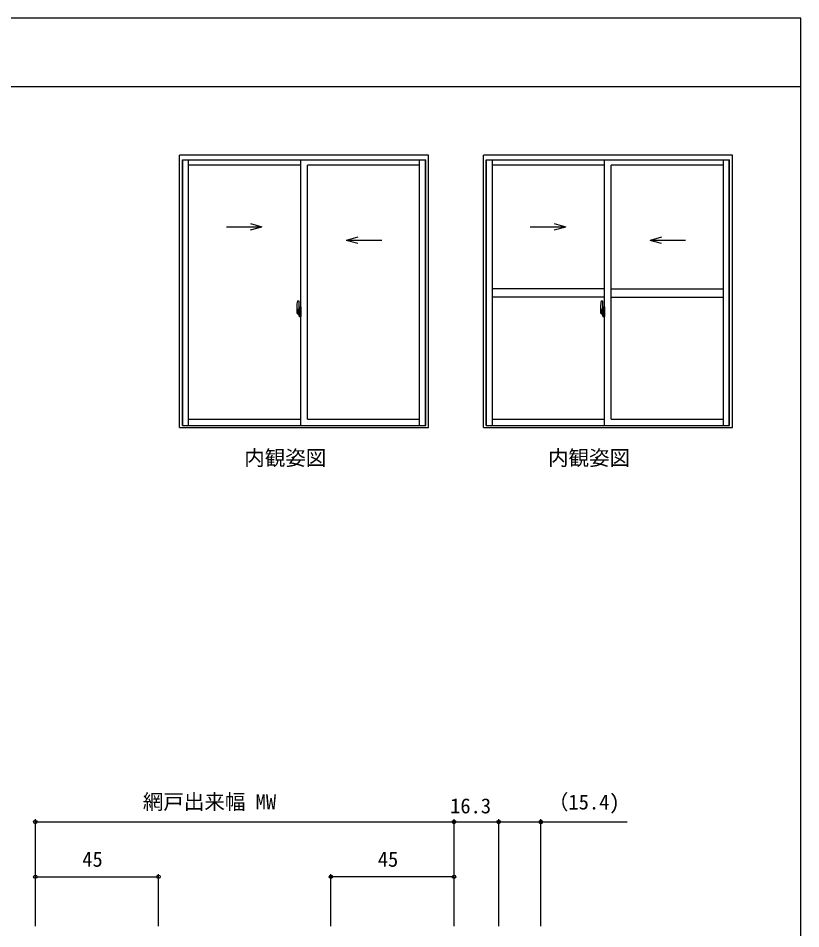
# Model space of a CAD drawing. Units: millimetres, scale not verified. Extents: x -437 to 438, y -331 to 329.
# Drawn here: x 152.1 to 438.1, y -38.7 to 293.8 of the extents above; entities that cross this region are included whole.
import ezdxf
from ezdxf.enums import TextEntityAlignment as Align

# ---------------------------------------------------------------- set-up
doc = ezdxf.new("R2010")
doc.units = ezdxf.units.MM
doc.header["$LTSCALE"] = 2
for name, color, linetype in [('0-1_USER1', 3, 'Continuous'), ('0-6_YKK_A1', 4, 'Continuous'), ('0-7_YKK_D', 6, 'Continuous'), ('0-8_YKK_ZWAK', 7, 'Continuous')]:
    doc.layers.add(name, color=color, linetype=linetype)
doc.styles.add('ＭＳ ゴシック', font='')
doc.styles.get('ＭＳ ゴシック').set_extended_font_data('MS Gothic')

msp = doc.modelspace()

# ---------------------------------------------------------------- linework, layer by layer
at = {"layer": '0-6_YKK_A1'}
for p, q in [((302.1, 243.8), (211.1, 243.8)), ((211.1, 144.37), (211.1, 243.8)), ((302.1, 144.37), (302.1, 243.8)), ((413.1, 243.8), (322.1, 243.8)), ((322.1, 144.37), (322.1, 243.8)), ((413.1, 144.37), (413.1, 243.8)), ((212.16, 145.05), (212.16, 242.065)), ((212.16, 242.065), (301.04, 242.065)), ((212.285, 145.05), (212.285, 242.065)), ((214.385, 145.05), (214.385, 242.065)), ((255.35, 240.115), (214.385, 240.115)), ((255.35, 145.05), (255.35, 242.065)), ((298.815, 240.115), (257.85, 240.115)), ((257.85, 147.35), (257.85, 240.115)), ((298.815, 145.05), (298.815, 242.065)), ((300.915, 145.05), (300.915, 242.065)), ((301.04, 145.047), (301.04, 242.065)), ((323.16, 145.05), (323.16, 242.065)), ((323.16, 242.065), (412.04, 242.065)), ((323.285, 145.05), (323.285, 242.065)), ((325.385, 145.05), (325.385, 242.065)), ((366.35, 240.115), (325.385, 240.115)), ((366.35, 145.05), (366.35, 242.065)), ((409.815, 240.115), (368.85, 240.115)), ((368.85, 147.35), (368.85, 240.115)), ((409.815, 145.05), (409.815, 242.065)), ((411.915, 145.05), (411.915, 242.065)), ((412.04, 145.047), (412.04, 242.065)), ((228.255, 217.66), (241.195, 217.66)), ((236.962, 218.794), (241.195, 217.66)), ((236.962, 216.525), (241.195, 217.66)), ((339.255, 217.66), (352.195, 217.66)), ((347.962, 218.794), (352.195, 217.66)), ((347.962, 216.525), (352.195, 217.66)), ((276.238, 213.794), (272.005, 212.66)), ((387.238, 213.794), (383.005, 212.66)), ((284.945, 212.66), (272.005, 212.66)), ((276.238, 211.525), (272.005, 212.66)), ((395.945, 212.66), (383.005, 212.66)), ((387.238, 211.525), (383.005, 212.66)), ((366.35, 194.975), (325.385, 194.975)), ((368.85, 194.975), (409.815, 194.975)), ((254.191, 190.609), (254.624, 190.624)), ((254.65, 190.599), (254.65, 187.34)), ((366.35, 191.975), (325.385, 191.975)), ((365.191, 190.609), (365.624, 190.624)), ((365.65, 190.599), (365.65, 187.34)), ((368.85, 191.975), (409.815, 191.975)), ((254.806, 186.625), (253.77, 186.625)), ((253.787, 186.625), (255.114, 186.625)), ((253.95, 188.355), (253.95, 186.138)), ((254.538, 187.492), (254.15, 187.492)), ((254.15, 186.433), (254.15, 187.492)), ((254.15, 186.43), (254.15, 186.433)), ((254.151, 186.383), (254.15, 186.43)), ((254.151, 186.393), (254.15, 186.43)), ((254.175, 187.42), (254.538, 187.42)), ((254.175, 186.44), (254.175, 187.42)), ((254.205, 186.253), (254.205, 186.081)), ((254.42, 186.253), (254.205, 186.253)), ((254.42, 186.26), (254.42, 186.225)), ((254.46, 186.26), (254.42, 186.26)), ((254.46, 187.043), (254.46, 186.225)), ((254.635, 187.043), (254.46, 187.043)), ((254.475, 186.711), (254.46, 186.711)), ((254.475, 186.598), (254.475, 186.796)), ((254.475, 186.597), (254.475, 186.598)), ((254.475, 186.597), (254.575, 186.597)), ((254.475, 186.523), (254.475, 186.597)), ((254.475, 186.523), (254.575, 186.523)), ((254.475, 186.477), (254.475, 186.523)), ((254.475, 186.477), (254.575, 186.477)), ((254.475, 186.284), (254.475, 186.477)), ((254.475, 186.284), (254.575, 186.284)), ((254.475, 186.229), (254.475, 186.284)), ((254.475, 186.229), (254.575, 186.229)), ((254.475, 186.225), (254.475, 186.229)), ((254.5, 186.625), (255.524, 186.625)), ((254.575, 187.215), (254.575, 187.265)), ((254.575, 187.043), (254.575, 186.821)), ((254.65, 186.924), (254.575, 186.924)), ((254.745, 186.598), (254.575, 186.598)), ((254.575, 186.597), (254.575, 186.598)), ((254.575, 186.597), (254.575, 185.799)), ((254.575, 186.523), (254.575, 186.597)), ((254.575, 186.477), (254.575, 186.523)), ((254.575, 186.284), (254.575, 186.477)), ((254.575, 186.454), (254.575, 186.184)), ((254.575, 186.229), (254.575, 186.284)), ((254.575, 186.225), (254.575, 186.229)), ((254.575, 186.225), (254.575, 186.094)), ((254.635, 187.34), (254.635, 187.043)), ((254.65, 187.34), (254.635, 187.34)), ((254.65, 187.38), (254.65, 186.821)), ((254.65, 186.821), (254.65, 187.173)), ((254.65, 186.882), (254.65, 187.117)), ((254.65, 186.077), (254.65, 186.598)), ((254.65, 186.598), (254.65, 185.799)), ((254.675, 187.198), (254.775, 187.2)), ((254.775, 188.305), (254.775, 187.4)), ((254.9, 187.4), (254.775, 187.4)), ((254.775, 187.033), (254.775, 187.346)), ((254.775, 185.904), (254.775, 186.217)), ((254.925, 187.375), (254.799, 187.371)), ((254.8, 187.375), (254.8, 187.4)), ((254.925, 187.375), (254.8, 187.375)), ((254.823, 186.959), (254.823, 186.291)), ((254.9, 188.355), (254.825, 188.355)), ((254.835, 186.959), (254.835, 185.942)), ((255.32, 186.999), (254.86, 186.983)), ((254.9, 188.355), (254.9, 187.4)), ((254.9, 188.33), (254.925, 188.33)), ((254.925, 188.36), (255.35, 188.375)), ((254.925, 188.36), (254.925, 187.375)), ((254.925, 188.33), (254.925, 187.375)), ((255.005, 187.115), (255.005, 187.045)), ((255.19, 187.14), (255.03, 187.14)), ((255.03, 187.02), (255.19, 187.02)), ((255.215, 187.115), (255.215, 187.045)), ((255.335, 186.985), (255.335, 185.916)), ((255.335, 186.985), (255.335, 186.979)), ((255.35, 186.763), (255.335, 186.763)), ((255.35, 186.438), (255.335, 186.438)), ((255.35, 188.375), (255.35, 184.875)), ((365.806, 186.625), (364.77, 186.625)), ((364.787, 186.625), (366.114, 186.625)), ((364.95, 188.355), (364.95, 186.138)), ((365.538, 187.492), (365.15, 187.492)), ((365.15, 186.433), (365.15, 187.492)), ((365.15, 186.43), (365.15, 186.433)), ((365.151, 186.383), (365.15, 186.43)), ((365.151, 186.393), (365.15, 186.43)), ((365.175, 187.42), (365.538, 187.42)), ((365.175, 186.44), (365.175, 187.42)), ((365.205, 186.253), (365.205, 186.081)), ((365.42, 186.253), (365.205, 186.253)), ((365.42, 186.26), (365.42, 186.225)), ((365.46, 186.26), (365.42, 186.26)), ((365.46, 187.043), (365.46, 186.225)), ((365.635, 187.043), (365.46, 187.043)), ((365.475, 186.711), (365.46, 186.711)), ((365.475, 186.598), (365.475, 186.796)), ((365.475, 186.597), (365.475, 186.598)), ((365.475, 186.597), (365.575, 186.597)), ((365.475, 186.523), (365.475, 186.597)), ((365.475, 186.523), (365.575, 186.523)), ((365.475, 186.477), (365.475, 186.523)), ((365.475, 186.477), (365.575, 186.477)), ((365.475, 186.284), (365.475, 186.477)), ((365.475, 186.284), (365.575, 186.284)), ((365.475, 186.229), (365.475, 186.284)), ((365.475, 186.229), (365.575, 186.229)), ((365.475, 186.225), (365.475, 186.229)), ((365.5, 186.625), (366.524, 186.625)), ((365.575, 187.215), (365.575, 187.265)), ((365.575, 187.043), (365.575, 186.821)), ((365.65, 186.924), (365.575, 186.924)), ((365.745, 186.598), (365.575, 186.598)), ((365.575, 186.597), (365.575, 186.598)), ((365.575, 186.597), (365.575, 185.799)), ((365.575, 186.523), (365.575, 186.597)), ((365.575, 186.477), (365.575, 186.523)), ((365.575, 186.284), (365.575, 186.477)), ((365.575, 186.454), (365.575, 186.184)), ((365.575, 186.229), (365.575, 186.284)), ((365.575, 186.225), (365.575, 186.229)), ((365.575, 186.225), (365.575, 186.094)), ((365.635, 187.34), (365.635, 187.043)), ((365.65, 187.34), (365.635, 187.34)), ((365.65, 187.38), (365.65, 186.821)), ((365.65, 186.821), (365.65, 187.173)), ((365.65, 186.882), (365.65, 187.117)), ((365.65, 186.077), (365.65, 186.598)), ((365.65, 186.598), (365.65, 185.799)), ((365.675, 187.198), (365.775, 187.2)), ((365.775, 188.305), (365.775, 187.4)), ((365.9, 187.4), (365.775, 187.4)), ((365.775, 187.033), (365.775, 187.346)), ((365.775, 185.904), (365.775, 186.217)), ((365.925, 187.375), (365.799, 187.371)), ((365.8, 187.375), (365.8, 187.4)), ((365.925, 187.375), (365.8, 187.375)), ((365.823, 186.959), (365.823, 186.291)), ((365.9, 188.355), (365.825, 188.355)), ((365.835, 186.959), (365.835, 185.942)), ((366.32, 186.999), (365.86, 186.983)), ((365.9, 188.355), (365.9, 187.4)), ((365.9, 188.33), (365.925, 188.33)), ((365.925, 188.36), (366.35, 188.375)), ((365.925, 188.36), (365.925, 187.375)), ((365.925, 188.33), (365.925, 187.375)), ((366.005, 187.115), (366.005, 187.045)), ((366.19, 187.14), (366.03, 187.14)), ((366.03, 187.02), (366.19, 187.02)), ((366.215, 187.115), (366.215, 187.045)), ((366.335, 186.985), (366.335, 185.916)), ((366.335, 186.985), (366.335, 186.979)), ((366.35, 186.763), (366.335, 186.763)), ((366.35, 186.438), (366.335, 186.438)), ((366.35, 188.375), (366.35, 184.875)), ((253.998, 186.088), (254.205, 186.081)), ((254.24, 186.184), (254.205, 186.184)), ((254.24, 186.136), (254.475, 186.136)), ((254.24, 186.005), (254.24, 186.136)), ((254.24, 185.99), (254.24, 186.005)), ((254.24, 185.99), (254.529, 185.99)), ((254.35, 185.737), (254.35, 185.687)), ((254.538, 185.687), (254.35, 185.687)), ((254.375, 185.762), (254.538, 185.762)), ((254.575, 186.184), (254.563, 186.184)), ((254.575, 186.094), (254.575, 186.082)), ((254.575, 186.082), (254.575, 186.03)), ((254.775, 186.05), (254.675, 186.052)), ((254.775, 184.945), (254.775, 185.85)), ((254.9, 185.85), (254.775, 185.85)), ((254.925, 185.875), (254.799, 185.879)), ((254.8, 185.875), (254.8, 185.85)), ((254.925, 185.875), (254.8, 185.875)), ((254.9, 184.895), (254.825, 184.895)), ((254.86, 185.917), (255.32, 185.901)), ((254.9, 186.025), (254.9, 185.968)), ((254.9, 184.895), (254.9, 185.85)), ((254.9, 184.92), (254.925, 184.92)), ((255.275, 186.05), (254.925, 186.05)), ((254.925, 185.943), (255.275, 185.943)), ((254.925, 184.92), (254.925, 185.875)), ((255.3, 186.025), (255.3, 185.968)), ((364.998, 186.088), (365.205, 186.081)), ((365.24, 186.184), (365.205, 186.184)), ((365.24, 186.136), (365.475, 186.136)), ((365.24, 186.005), (365.24, 186.136)), ((365.24, 185.99), (365.24, 186.005)), ((365.24, 185.99), (365.529, 185.99)), ((365.35, 185.737), (365.35, 185.687)), ((365.538, 185.687), (365.35, 185.687)), ((365.375, 185.762), (365.538, 185.762)), ((365.575, 186.184), (365.563, 186.184)), ((365.575, 186.094), (365.575, 186.082)), ((365.575, 186.082), (365.575, 186.03)), ((365.775, 186.05), (365.675, 186.052)), ((365.775, 184.945), (365.775, 185.85)), ((365.9, 185.85), (365.775, 185.85)), ((365.925, 185.875), (365.799, 185.879)), ((365.8, 185.875), (365.8, 185.85)), ((365.925, 185.875), (365.8, 185.875)), ((365.9, 184.895), (365.825, 184.895)), ((365.86, 185.917), (366.32, 185.901)), ((365.9, 186.025), (365.9, 185.968)), ((365.9, 184.895), (365.9, 185.85)), ((365.9, 184.92), (365.925, 184.92)), ((366.275, 186.05), (365.925, 186.05)), ((365.925, 185.943), (366.275, 185.943)), ((365.925, 184.92), (365.925, 185.875)), ((366.3, 186.025), (366.3, 185.968)), ((214.385, 147.35), (255.35, 147.35)), ((257.85, 147.35), (298.815, 147.35)), ((325.385, 147.35), (366.35, 147.35)), ((368.85, 147.35), (409.815, 147.35)), ((211.1, 144.37), (302.1, 144.37)), ((212.16, 145.05), (301.04, 145.05)), ((322.1, 144.37), (413.1, 144.37)), ((323.16, 145.05), (412.04, 145.05))]:
    msp.add_line(p, q, dxfattribs=at)
for points in [[(254.24, 186.136), (254.24, 186.225), (254.475, 186.225), (254.575, 186.225)], [(254.575, 187.382), (254.575, 187.043), (254.575, 186.821)], [(254.575, 186.821), (254.745, 186.821), (254.745, 186.623)], [(254.575, 186.623), (254.745, 186.623), (254.745, 186.598)], [(254.823, 186.959), (254.823, 186.959), (254.814, 186.961), (254.804, 186.966), (254.792, 186.979), (254.779, 187.005), (254.775, 187.033)], [(254.775, 186.217), (254.775, 186.226), (254.783, 186.255), (254.79, 186.267), (254.799, 186.279), (254.807, 186.286), (254.818, 186.29), (254.823, 186.291)], [(365.24, 186.136), (365.24, 186.225), (365.475, 186.225), (365.575, 186.225)], [(365.575, 187.382), (365.575, 187.043), (365.575, 186.821)], [(365.575, 186.821), (365.745, 186.821), (365.745, 186.623)], [(365.575, 186.623), (365.745, 186.623), (365.745, 186.598)], [(365.823, 186.959), (365.823, 186.959), (365.814, 186.961), (365.804, 186.966), (365.792, 186.979), (365.779, 187.005), (365.775, 187.033)], [(365.775, 186.217), (365.775, 186.226), (365.783, 186.255), (365.79, 186.267), (365.799, 186.279), (365.807, 186.286), (365.818, 186.29), (365.823, 186.291)], [(254.35, 185.687), (254.328, 185.717), (254.317, 185.734)], [(254.572, 186.014), (254.569, 186.008), (254.564, 186.003), (254.553, 185.995), (254.538, 185.99), (254.521, 185.99), (254.51, 185.992), (254.499, 185.995), (254.475, 186.005), (254.475, 186.005)], [(254.925, 185.875), (254.925, 184.89), (255.35, 184.875)], [(365.35, 185.687), (365.328, 185.717), (365.317, 185.734)], [(365.572, 186.014), (365.569, 186.008), (365.564, 186.003), (365.553, 185.995), (365.538, 185.99), (365.521, 185.99), (365.51, 185.992), (365.499, 185.995), (365.475, 186.005), (365.475, 186.005)], [(365.925, 185.875), (365.925, 184.89), (366.35, 184.875)]]:
    msp.add_lwpolyline(points, dxfattribs=at)
for centre, radius, start, end in [((267.2, 188.314), 13.25, 170.20654, 179.82143), ((254.192, 190.559), 0.05, 92, 170.20654), ((254.625, 190.599), 0.025, 0, 92), ((378.2, 188.314), 13.25, 170.20654, 179.82143), ((365.192, 190.559), 0.05, 92, 170.20654), ((365.625, 190.599), 0.025, 0, 92), ((254.175, 187.445), 0.025, 180, 270), ((255.626, 186.431), 1.476, 179.91894, 190.81318), ((255.458, 186.372), 1.307, 179.5362, 192.85144), ((255.647, 186.4), 1.472, 178.42075, 189.33089), ((254.48, 186.23), 0.095, 266.91231, 356.7406), ((254.538, 187.38), 0.113, 0, 90), ((254.538, 187.382), 0.0375, 0, 90), ((254.675, 187.173), 0.025, 91, 180), ((254.825, 188.305), 0.05, 90, 180), ((254.8, 187.346), 0.025, 91.99999, 180), ((254.86, 186.958), 0.0254, 88.99206, 157.90245), ((255.03, 187.115), 0.025, 90, 180), ((255.03, 187.045), 0.025, 180, 270), ((255.19, 187.115), 0.025, 0, 90), ((255.19, 187.045), 0.025, 270, 0), ((366.626, 186.431), 1.476, 179.91894, 190.81318), ((365.175, 187.445), 0.025, 180, 270), ((366.458, 186.372), 1.307, 179.5362, 192.85144), ((366.647, 186.4), 1.472, 178.42075, 189.33089), ((365.48, 186.23), 0.095, 266.91231, 356.7406), ((365.538, 187.38), 0.113, 0, 90), ((365.538, 187.382), 0.0375, 0, 90), ((365.675, 187.173), 0.025, 91, 180), ((365.825, 188.305), 0.05, 90, 180), ((365.8, 187.346), 0.025, 91.99999, 180), ((365.86, 186.958), 0.0254, 88.99206, 157.90245), ((366.03, 187.115), 0.025, 90, 180), ((366.03, 187.045), 0.025, 180, 270), ((366.19, 187.115), 0.025, 0, 90), ((366.19, 187.045), 0.025, 270, 0), ((254, 186.138), 0.05, 180, 268), ((255.099, 186.294), 0.933, 188.62914, 193.1575), ((255.458, 186.372), 1.307, 192.85144, 209.23122), ((255.099, 186.294), 0.933, 193.1575, 216.63292), ((255.06, 186.313), 0.88, 189.9821, 192.05297), ((255.06, 186.313), 0.88, 192.05297, 218.82619), ((254.375, 185.737), 0.025, 90, 180), ((254.538, 185.799), 0.0375, 270, 0), ((254.538, 185.799), 0.113, 270, 0), ((254.675, 186.077), 0.025, 180, 269.00002), ((254.8, 185.904), 0.025, 180, 268.00001), ((254.825, 184.945), 0.05, 180, 270), ((254.86, 185.943), 0.0256, 202.43823, 270.66726), ((254.925, 186.025), 0.025, 90, 180), ((254.925, 185.968), 0.025, 180, 270), ((255.275, 186.025), 0.025, 0, 90), ((255.275, 185.968), 0.025, 270, 0), ((365, 186.138), 0.05, 180, 268), ((366.099, 186.294), 0.933, 188.62914, 193.1575), ((366.458, 186.372), 1.307, 192.85144, 209.23122), ((366.099, 186.294), 0.933, 193.1575, 216.63292), ((366.06, 186.313), 0.88, 189.9821, 192.05297), ((366.06, 186.313), 0.88, 192.05297, 218.82619), ((365.375, 185.737), 0.025, 90, 180), ((365.538, 185.799), 0.0375, 270, 0), ((365.538, 185.799), 0.113, 270, 0), ((365.675, 186.077), 0.025, 180, 269.00002), ((365.8, 185.904), 0.025, 180, 268.00001), ((365.825, 184.945), 0.05, 180, 270), ((365.86, 185.943), 0.0256, 202.43823, 270.66726), ((365.925, 186.025), 0.025, 90, 180), ((365.925, 185.968), 0.025, 180, 270), ((366.275, 186.025), 0.025, 0, 90), ((366.275, 185.968), 0.025, 270, 0)]:
    msp.add_arc(centre, radius, start, end, dxfattribs=at)
for centre, major_axis, ratio, start_param, end_param in [((254.575, 186.796), (-0.1, 0), 0.251336, 4.712389, 6.2831853), ((254.575, 186.598), (0.1, 0), 0.251336, 1.5707963, 3.1415927), ((254.86, 186.958), (-0.0236, 0.0086), 0.995692, 6.2803203, 6.6313047), ((255.32, 186.984), (0.0106, 0.011), 0.965668, 5.4977978, 7.1034794), ((365.575, 186.796), (0.1, 0), 0.251336, 1.5707963, 3.1415927), ((365.575, 186.598), (0.1, 0), 0.251336, 1.5707963, 3.1415927), ((365.86, 186.958), (-0.0236, 0.0086), 0.995692, 6.2803203, 6.6313047), ((366.32, 186.984), (0.0106, 0.011), 0.965668, 5.4977978, 7.1034794), ((254.475, 186.03), (-0.1, 0), 0.637322, 2.8889124, 3.1415927), ((254.86, 185.942), (0.0236, 0.0086), 0.995692, 2.7934732, 3.1444576), ((255.32, 185.916), (-0.0106, 0.011), 0.965668, 2.3212985, 3.9269802), ((365.475, 186.03), (-0.1, 0), 0.637322, 2.8889124, 3.1415927), ((365.86, 185.942), (0.0236, 0.0086), 0.995692, 2.7934732, 3.1444576), ((366.32, 185.916), (-0.0106, 0.011), 0.965668, 2.3212985, 3.9269802)]:
    msp.add_ellipse(centre, major_axis=major_axis, ratio=ratio, start_param=start_param, end_param=end_param, dxfattribs=at)
at = {"layer": '0-7_YKK_D'}
for p, q in [((158.4, -37.7), (158.4, 1.3)), ((158.4, 0.3), (311.4, 0.3)), ((311.4, -37.7), (311.4, 1.3)), ((311.4, -37.7), (311.4, 1.3)), ((311.4, 0.3), (327.7, 0.3)), ((327.7, -37.7), (327.7, 1.3)), ((327.7, -37.7), (327.7, 1.3)), ((343.1, -37.7), (343.1, 1.3)), ((158.4, -37.7), (158.4, -18.7)), ((158.4, -19.7), (203.4, -19.7)), ((203.4, -37.7), (203.4, -18.7)), ((266.4, -37.7), (266.4, -18.7)), ((311.4, -19.7), (266.4, -19.7)), ((311.4, -37.7), (311.4, -18.7))]:
    msp.add_line(p, q, dxfattribs=at)
msp.add_lwpolyline([(327.7, 0.3), (343.1, 0.3), (374.622, 0.3)], dxfattribs=at)
for centre in [(158.4, 0.3), (311.4, 0.3), (311.4, 0.3), (327.7, 0.3), (327.7, 0.3), (343.1, 0.3), (158.4, -19.7), (203.4, -19.7), (266.4, -19.7), (311.4, -19.7)]:
    msp.add_circle(centre, 0.637, dxfattribs=at)
at = {"layer": '0-8_YKK_ZWAK'}
for p, q in [((438.1, 293.8), (-436.9, 293.8)), ((438.1, 268.8), (-436.9, 268.8))]:
    msp.add_line(p, q, dxfattribs=at)
msp.add_lwpolyline([(-436.9, -331.2), (438.1, -331.2), (438.1, 293.8)], dxfattribs=at)

# ---------------------------------------------------------------- texts
at = {"layer": '0-1_USER1', "style": 'ＭＳ ゴシック'}
for p in [(234.718, 128.858), (345.718, 128.858)]:
    msp.add_text('内観姿図', height=5.499, dxfattribs=at).set_placement(p, align=Align.BOTTOM_LEFT)
at = {"layer": '0-7_YKK_D', "style": 'ＭＳ ゴシック'}
for s, p in [('網戸出来幅 MW', (197.656, 3.28)), ('（15.4)', (345.69, 3.195)), ('16.3', (309.962, 1.8)), ('45', (175.531, -17.7)), ('45', (283.531, -17.7))]:
    msp.add_text(s, height=5.499, dxfattribs=at).set_placement(p, align=Align.BOTTOM_LEFT)

doc.saveas('drawing.dxf')
